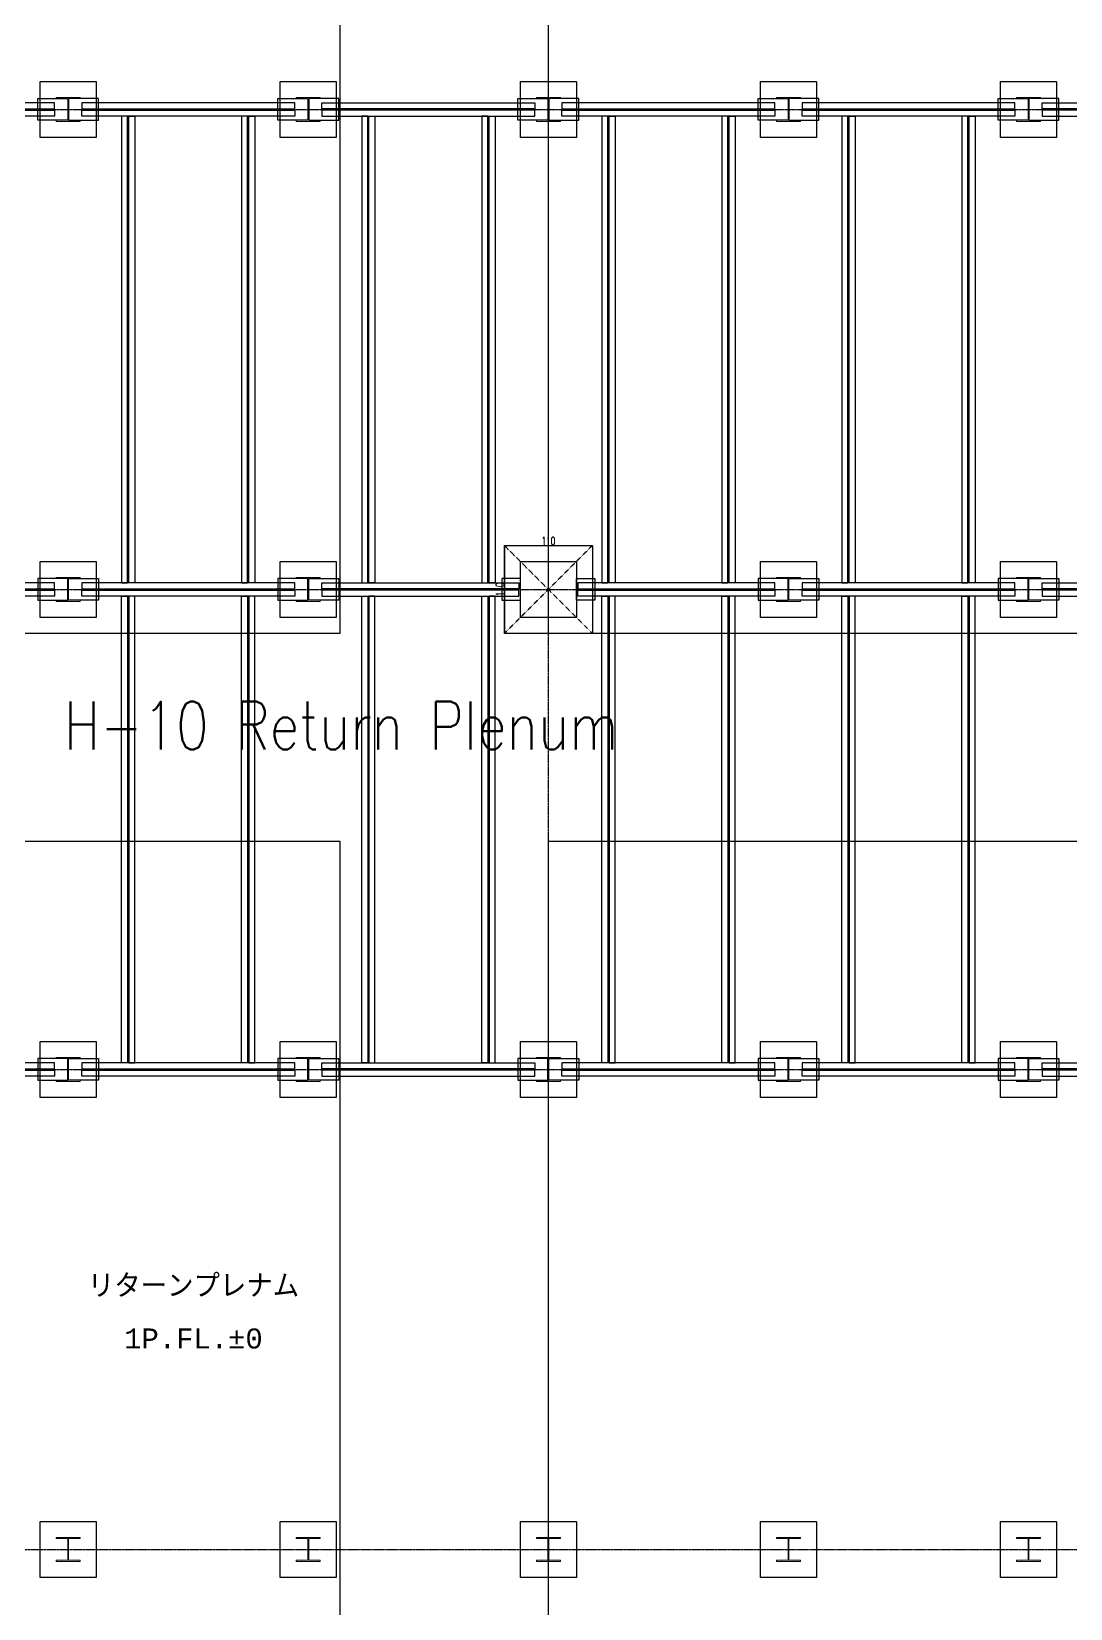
# Model space of a CAD drawing. Header units: millimetres. Extents: x -21841 to 195597, y -1659 to 112111.
# Drawn here: x 11114 to 12412, y 15676 to 17647 of the extents above; entities that cross this region are included whole.
import ezdxf
from ezdxf.enums import TextEntityAlignment as Align

# ---------------------------------------------------------------- set-up
doc = ezdxf.new("R2010")
doc.units = ezdxf.units.MM
doc.linetypes.add('X-N-FAB-L10$0$COL-CEN-LIN', pattern=[3.25, 2.5, -0.25, 0.25, -0.25])
doc.linetypes.add('X-N-FAB-L10$0$HIDDEN', pattern=[0.375, 0.25, -0.125])
for name, color, linetype in [('0-FMCS', 6, 'Continuous'), ('0-XREF', 7, 'Continuous'), ('X-N-FAB-L10$0$0-NC', 8, 'Continuous'), ('X-N-FAB-L10$0$0-ND', 8, 'Continuous'), ('X-N-FAB-L10$0$08', 8, 'Continuous'), ('X-N-FAB-L10$0$CCL', 8, 'X-N-FAB-L10$0$COL-CEN-LIN'), ('X-N-FAB-L10$0$COL', 8, 'Continuous'), ('X-N-FAB-L10$0$COL-S', 8, 'Continuous')]:
    doc.layers.add(name, color=color, linetype=linetype)
doc.layers.add('X-N-FAB-L10$0$ARC', color=8, linetype='Continuous', lineweight=0)
doc.layers.add('X-N-FAB-L10$0$STEEL1', color=8, linetype='Continuous', lineweight=0)
doc.styles.add('X-N-FAB-L10$0$ATS', font='monotxt.shx', dxfattribs={"bigfont": 'BIGFONT.shx'})
doc.styles.add('X-N-FAB-L10$0$CHINA', font='simplex.shx', dxfattribs={"width": 0.75, "bigfont": 'chineset.shx'})
doc.styles.add('X-N-FAB-L10$0$COL-NUM', font='romanc')
doc.styles.add('X-N-FAB-L10$0$DIM', font='simplex.shx', dxfattribs={"width": 0.67, "bigfont": 'chineset.shx'})
doc.dimstyles.new('X-N-FAB-L10$0$JJP_005_defpoint', dxfattribs={"dimtxt": 20, "dimasz": 0.5, "dimexe": 0.5, "dimexo": 0.5, "dimgap": 0.5, "dimtad": 1, "dimdsep": 46, "dimtxsty": 'X-N-FAB-L10$0$DIM', "dimblk": 'X-N-FAB-L10$0$_None', "dimcen": 10, "dimclrd": 256, "dimclre": 256, "dimclrt": 256, "dimadec": 0, "dimazin": 0, "dimtfac": 1, "dimtix": 1, "dimtmove": 2, "dimatfit": 3, "dimldrblk": 'X-N-FAB-L10$0$_None', "dimfxl": 0.5, "dimtolj": 1, "dimtzin": 0, "dimarcsym": 0})

# ---------------------------------------------------------------- blocks, each defined once
blk = doc.blocks.new('*D1273')
at = {"layer": 'DEFPOINTS', "lineweight": -2, "transparency": 16777216}
blk.add_line((11705, 17005), (11815, 17005), dxfattribs=at)
at = {"layer": 'DEFPOINTS', "color": 0, "transparency": 16777216}
for p in [(11705, 17005), (11815, 17005), (11815, 17005)]:
    blk.add_point(p, dxfattribs=at)
at = {"layer": 'DEFPOINTS', "transparency": 16777216, "insert": (11760, 17010.5), "char_height": 10, "attachment_point": 5, "style": 'X-N-FAB-L10$0$DIM'}
blk.add_mtext('\\A1;110', dxfattribs=at)
blk = doc.blocks.new('X-N-FAB-L10$0$_None')
blk = doc.blocks.new('*D1274')
at = {"layer": 'DEFPOINTS', "lineweight": -2, "transparency": 16777216}
blk.add_line((11705, 17005), (11705, 16895), dxfattribs=at)
at = {"layer": 'DEFPOINTS', "color": 0, "transparency": 16777216}
for p in [(11705, 17005), (11705, 16895), (11705, 16895)]:
    blk.add_point(p, dxfattribs=at)
at = {"layer": 'DEFPOINTS', "transparency": 16777216, "insert": (11699.5, 16950), "char_height": 10, "attachment_point": 5, "rotation": 90, "style": 'X-N-FAB-L10$0$DIM'}
blk.add_mtext('\\A1;110', dxfattribs=at)
blk = doc.blocks.new('X-N-FAB-L10')
at = {"layer": 'DEFPOINTS', "color": 8, "linetype": 'X-N-FAB-L10$0$HIDDEN', "ltscale": 0.1}
for p, q in [((11815, 17005), (11705, 16895)), ((11705, 17005), (11815, 16895)), ((11815, 17005), (11705, 16895)), ((11705, 17005), (11815, 16895))]:
    blk.add_line(p, q, dxfattribs=at)
at = {"layer": 'DEFPOINTS', "color": 8}
for q in [(11815, 17005), (11705, 16895)]:
    blk.add_line((11705, 17005), q, dxfattribs=at)
at = {"layer": 'X-N-FAB-L10$0$08', "color": 8}
for p, q in [((11500, 16895), (11500, 18192.5)), ((11760, 16895), (11760, 18115)), ((11500, 16895), (8770, 16895)), ((13857.5, 16895), (11760, 16895)), ((11500, 16635), (6360, 16635)), ((11500, 15303), (11500, 16635)), ((13760, 16635), (11760, 16635)), ((11760, 15303), (11760, 16635))]:
    blk.add_line(p, q, dxfattribs=at)
for points in [[(11159.5, 17536.5), (11122, 17536.5), (11122, 17563.5), (11159.5, 17563.5)], [(11160.5, 17536.5), (11198, 17536.5), (11198, 17563.5), (11160.5, 17563.5)], [(11459.5, 17536.5), (11422, 17536.5), (11422, 17563.5), (11459.5, 17563.5)], [(11460.5, 17536.5), (11498, 17536.5), (11498, 17563.5), (11460.5, 17563.5)], [(11759.5, 17536.5), (11722, 17536.5), (11722, 17563.5), (11759.5, 17563.5)], [(11760.5, 17536.5), (11798, 17536.5), (11798, 17563.5), (11760.5, 17563.5)], [(12059.5, 17536.5), (12022, 17536.5), (12022, 17563.5), (12059.5, 17563.5)], [(12060.5, 17536.5), (12098, 17536.5), (12098, 17563.5), (12060.5, 17563.5)], [(12359.5, 17536.5), (12322, 17536.5), (12322, 17563.5), (12359.5, 17563.5)], [(12360.5, 17536.5), (12398, 17536.5), (12398, 17563.5), (12360.5, 17563.5)], [(11143, 17558.3), (10877, 17558.3), (10877, 17550.8), (11143, 17550.8)], [(11143, 17541.7), (10877, 17541.7), (10877, 17549.2), (11143, 17549.2)], [(11443, 17558.3), (11177, 17558.3), (11177, 17550.8), (11443, 17550.8)], [(11443, 17541.7), (11177, 17541.7), (11177, 17549.2), (11443, 17549.2)], [(11477, 17558.3), (11743, 17558.3), (11743, 17550.8), (11477, 17550.8)], [(11477, 17541.7), (11743, 17541.7), (11743, 17549.2), (11477, 17549.2)], [(12043, 17558.3), (11777, 17558.3), (11777, 17550.8), (12043, 17550.8)], [(12043, 17541.7), (11777, 17541.7), (11777, 17549.2), (12043, 17549.2)], [(12343, 17558.3), (12077, 17558.3), (12077, 17550.8), (12343, 17550.8)], [(12343, 17541.7), (12077, 17541.7), (12077, 17549.2), (12343, 17549.2)], [(12377, 17558.3), (12643, 17558.3), (12643, 17550.8), (12377, 17550.8)], [(12377, 17541.7), (12643, 17541.7), (12643, 17549.2), (12377, 17549.2)], [(11226.7, 17541.7), (11226.7, 16958.3), (11234.2, 16958.3), (11234.2, 17541.7)], [(11243.3, 17541.7), (11243.3, 16958.3), (11235.8, 16958.3), (11235.8, 17541.7)], [(11376.7, 17541.7), (11376.7, 16958.3), (11384.2, 16958.3), (11384.2, 17541.7)], [(11393.3, 17541.7), (11393.3, 16958.3), (11385.8, 16958.3), (11385.8, 17541.7)], [(11526.7, 17541.7), (11526.7, 16958.3), (11534.2, 16958.3), (11534.2, 17541.7)], [(11543.3, 17541.7), (11543.3, 16958.3), (11535.8, 16958.3), (11535.8, 17541.7)], [(11676.7, 17541.7), (11676.7, 16958.3), (11684.2, 16958.3), (11684.2, 17541.7)], [(11693.3, 17541.7), (11693.3, 16958.3), (11685.8, 16958.3), (11685.8, 17541.7)], [(11826.7, 17541.7), (11826.7, 16958.3), (11834.2, 16958.3), (11834.2, 17541.7)], [(11843.3, 17541.7), (11843.3, 16958.3), (11835.8, 16958.3), (11835.8, 17541.7)], [(11976.7, 17541.7), (11976.7, 16958.3), (11984.2, 16958.3), (11984.2, 17541.7)], [(11993.3, 17541.7), (11993.3, 16958.3), (11985.8, 16958.3), (11985.8, 17541.7)], [(12126.7, 17541.7), (12126.7, 16958.3), (12134.2, 16958.3), (12134.2, 17541.7)], [(12143.3, 17541.7), (12143.3, 16958.3), (12135.8, 16958.3), (12135.8, 17541.7)], [(12276.7, 17541.7), (12276.7, 16958.3), (12284.2, 16958.3), (12284.2, 17541.7)], [(12293.3, 17541.7), (12293.3, 16958.3), (12285.8, 16958.3), (12285.8, 17541.7)], [(11143, 16958.3), (10897, 16958.3), (10897, 16950.8), (11143, 16950.8)], [(11159.5, 16963.5), (11122, 16963.5), (11122, 16936.5), (11159.5, 16936.5)], [(11160.5, 16963.5), (11198, 16963.5), (11198, 16936.5), (11160.5, 16936.5)], [(11443, 16958.3), (11177, 16958.3), (11177, 16950.8), (11443, 16950.8)], [(11459.5, 16963.5), (11422, 16963.5), (11422, 16936.5), (11459.5, 16936.5)], [(11460.5, 16963.5), (11498, 16963.5), (11498, 16936.5), (11460.5, 16936.5)], [(11477, 16958.3), (11723, 16958.3), (11723, 16950.8), (11477, 16950.8)], [(11725, 16963.5), (11702, 16963.5), (11702, 16936.5), (11725, 16936.5)], [(11795, 16963.5), (11818, 16963.5), (11818, 16936.5), (11795, 16936.5)], [(12043, 16958.3), (11797, 16958.3), (11797, 16950.8), (12043, 16950.8)], [(12059.5, 16963.5), (12022, 16963.5), (12022, 16936.5), (12059.5, 16936.5)], [(12060.5, 16963.5), (12098, 16963.5), (12098, 16936.5), (12060.5, 16936.5)], [(12343, 16958.3), (12077, 16958.3), (12077, 16950.8), (12343, 16950.8)], [(12359.5, 16963.5), (12322, 16963.5), (12322, 16936.5), (12359.5, 16936.5)], [(12360.5, 16963.5), (12398, 16963.5), (12398, 16936.5), (12360.5, 16936.5)], [(12377, 16958.3), (12623, 16958.3), (12623, 16950.8), (12377, 16950.8)], [(11143, 16941.7), (10897, 16941.7), (10897, 16949.2), (11143, 16949.2)], [(11443, 16941.7), (11177, 16941.7), (11177, 16949.2), (11443, 16949.2)], [(11226.7, 16358.3), (11226.7, 16941.7), (11234.2, 16941.7), (11234.2, 16358.3)], [(11243.3, 16358.3), (11243.3, 16941.7), (11235.8, 16941.7), (11235.8, 16358.3)], [(11376.7, 16358.3), (11376.7, 16941.7), (11384.2, 16941.7), (11384.2, 16358.3)], [(11393.3, 16358.3), (11393.3, 16941.7), (11385.8, 16941.7), (11385.8, 16358.3)], [(11477, 16941.7), (11723, 16941.7), (11723, 16949.2), (11477, 16949.2)], [(11526.7, 16358.3), (11526.7, 16941.7), (11534.2, 16941.7), (11534.2, 16358.3)], [(11543.3, 16358.3), (11543.3, 16941.7), (11535.8, 16941.7), (11535.8, 16358.3)], [(11676.7, 16358.3), (11676.7, 16941.7), (11684.2, 16941.7), (11684.2, 16358.3)], [(11693.3, 16358.3), (11693.3, 16941.7), (11685.8, 16941.7), (11685.8, 16358.3)], [(12043, 16941.7), (11797, 16941.7), (11797, 16949.2), (12043, 16949.2)], [(11826.7, 16358.3), (11826.7, 16941.7), (11834.2, 16941.7), (11834.2, 16358.3)], [(11843.3, 16358.3), (11843.3, 16941.7), (11835.8, 16941.7), (11835.8, 16358.3)], [(11976.7, 16358.3), (11976.7, 16941.7), (11984.2, 16941.7), (11984.2, 16358.3)], [(11993.3, 16358.3), (11993.3, 16941.7), (11985.8, 16941.7), (11985.8, 16358.3)], [(12343, 16941.7), (12077, 16941.7), (12077, 16949.2), (12343, 16949.2)], [(12126.7, 16358.3), (12126.7, 16941.7), (12134.2, 16941.7), (12134.2, 16358.3)], [(12143.3, 16358.3), (12143.3, 16941.7), (12135.8, 16941.7), (12135.8, 16358.3)], [(12276.7, 16358.3), (12276.7, 16941.7), (12284.2, 16941.7), (12284.2, 16358.3)], [(12293.3, 16358.3), (12293.3, 16941.7), (12285.8, 16941.7), (12285.8, 16358.3)], [(12377, 16941.7), (12623, 16941.7), (12623, 16949.2), (12377, 16949.2)], [(11159.5, 16363.5), (11122, 16363.5), (11122, 16336.5), (11159.5, 16336.5)], [(11160.5, 16363.5), (11198, 16363.5), (11198, 16336.5), (11160.5, 16336.5)], [(11459.5, 16363.5), (11422, 16363.5), (11422, 16336.5), (11459.5, 16336.5)], [(11460.5, 16363.5), (11498, 16363.5), (11498, 16336.5), (11460.5, 16336.5)], [(11759.5, 16363.5), (11722, 16363.5), (11722, 16336.5), (11759.5, 16336.5)], [(11760.5, 16363.5), (11798, 16363.5), (11798, 16336.5), (11760.5, 16336.5)], [(12059.5, 16363.5), (12022, 16363.5), (12022, 16336.5), (12059.5, 16336.5)], [(12060.5, 16363.5), (12098, 16363.5), (12098, 16336.5), (12060.5, 16336.5)], [(12359.5, 16363.5), (12322, 16363.5), (12322, 16336.5), (12359.5, 16336.5)], [(12360.5, 16363.5), (12398, 16363.5), (12398, 16336.5), (12360.5, 16336.5)], [(11143, 16358.3), (10877, 16358.3), (10877, 16350.8), (11143, 16350.8)], [(11143, 16341.7), (10877, 16341.7), (10877, 16349.2), (11143, 16349.2)], [(11443, 16358.3), (11177, 16358.3), (11177, 16350.8), (11443, 16350.8)], [(11443, 16341.7), (11177, 16341.7), (11177, 16349.2), (11443, 16349.2)], [(11477, 16358.3), (11743, 16358.3), (11743, 16350.8), (11477, 16350.8)], [(11477, 16341.7), (11743, 16341.7), (11743, 16349.2), (11477, 16349.2)], [(12043, 16358.3), (11777, 16358.3), (11777, 16350.8), (12043, 16350.8)], [(12043, 16341.7), (11777, 16341.7), (11777, 16349.2), (12043, 16349.2)], [(12343, 16358.3), (12077, 16358.3), (12077, 16350.8), (12343, 16350.8)], [(12343, 16341.7), (12077, 16341.7), (12077, 16349.2), (12343, 16349.2)], [(12377, 16358.3), (12643, 16358.3), (12643, 16350.8), (12377, 16350.8)], [(12377, 16341.7), (12643, 16341.7), (12643, 16349.2), (12377, 16349.2)]]:
    blk.add_lwpolyline(points, close=True, dxfattribs=at)
at = {"layer": 'X-N-FAB-L10$0$CCL', "color": 8}
for p, q in [((11760, 10600), (11760, 19760)), ((-720, 17550), (27370, 17550)), ((-720, 16950), (27370, 16950)), ((-720, 16350), (27370, 16350)), ((-720, 15750), (27370, 15750))]:
    blk.add_line(p, q, dxfattribs=at)
at = {"layer": 'X-N-FAB-L10$0$COL', "color": 8}
for p, q in [((11125, 17585), (11195, 17585)), ((11125, 17515), (11125, 17585)), ((11195, 17585), (11195, 17515)), ((11425, 17585), (11495, 17585)), ((11425, 17515), (11425, 17585)), ((11495, 17585), (11495, 17515)), ((11725, 17585), (11795, 17585)), ((11725, 17515), (11725, 17585)), ((11795, 17585), (11795, 17515)), ((12025, 17585), (12095, 17585)), ((12025, 17515), (12025, 17585)), ((12095, 17585), (12095, 17515)), ((12325, 17585), (12395, 17585)), ((12325, 17515), (12325, 17585)), ((12395, 17585), (12395, 17515)), ((11195, 17515), (11125, 17515)), ((11495, 17515), (11425, 17515)), ((11795, 17515), (11725, 17515)), ((12095, 17515), (12025, 17515)), ((12395, 17515), (12325, 17515)), ((11125, 16985), (11195, 16985)), ((11125, 16915), (11125, 16985)), ((11195, 16985), (11195, 16915)), ((11425, 16985), (11495, 16985)), ((11425, 16915), (11425, 16985)), ((11495, 16985), (11495, 16915)), ((12025, 16985), (12095, 16985)), ((12025, 16915), (12025, 16985)), ((12095, 16985), (12095, 16915)), ((12325, 16985), (12395, 16985)), ((12325, 16915), (12325, 16985)), ((12395, 16985), (12395, 16915)), ((11195, 16915), (11125, 16915)), ((11495, 16915), (11425, 16915)), ((12095, 16915), (12025, 16915)), ((12395, 16915), (12325, 16915)), ((11125, 16385), (11195, 16385)), ((11125, 16315), (11125, 16385)), ((11195, 16385), (11195, 16315)), ((11425, 16385), (11495, 16385)), ((11425, 16315), (11425, 16385)), ((11495, 16385), (11495, 16315)), ((11725, 16385), (11795, 16385)), ((11725, 16315), (11725, 16385)), ((11795, 16385), (11795, 16315)), ((12025, 16385), (12095, 16385)), ((12025, 16315), (12025, 16385)), ((12095, 16385), (12095, 16315)), ((12325, 16385), (12395, 16385)), ((12325, 16315), (12325, 16385)), ((12395, 16385), (12395, 16315)), ((11195, 16315), (11125, 16315)), ((11495, 16315), (11425, 16315)), ((11795, 16315), (11725, 16315)), ((12095, 16315), (12025, 16315)), ((12395, 16315), (12325, 16315)), ((11125, 15785), (11195, 15785)), ((11125, 15715), (11125, 15785)), ((11195, 15785), (11195, 15715)), ((11425, 15785), (11495, 15785)), ((11425, 15715), (11425, 15785)), ((11495, 15785), (11495, 15715)), ((11725, 15785), (11795, 15785)), ((11725, 15715), (11725, 15785)), ((11795, 15785), (11795, 15715)), ((12025, 15785), (12095, 15785)), ((12025, 15715), (12025, 15785)), ((12095, 15785), (12095, 15715)), ((12325, 15785), (12395, 15785)), ((12325, 15715), (12325, 15785)), ((12395, 15785), (12395, 15715)), ((11195, 15715), (11125, 15715)), ((11495, 15715), (11425, 15715)), ((11795, 15715), (11725, 15715)), ((12095, 15715), (12025, 15715)), ((12395, 15715), (12325, 15715))]:
    blk.add_line(p, q, dxfattribs=at)
at = {"layer": 'X-N-FAB-L10$0$COL', "color": 8, "ltscale": 0.1}
for p, q in [((11705, 17005), (11815, 17005)), ((11705, 16895), (11705, 17005)), ((11815, 17005), (11815, 16895)), ((11815, 16895), (11705, 16895))]:
    blk.add_line(p, q, dxfattribs=at)
at = {"layer": 'X-N-FAB-L10$0$COL', "color": 8}
for points in [[(11125, 17585), (11195, 17585), (11195, 17515), (11125, 17515)], [(11425, 17585), (11495, 17585), (11495, 17515), (11425, 17515)], [(11725, 17585), (11795, 17585), (11795, 17515), (11725, 17515)], [(12025, 17585), (12095, 17585), (12095, 17515), (12025, 17515)], [(12325, 17585), (12395, 17585), (12395, 17515), (12325, 17515)], [(11125, 16985), (11195, 16985), (11195, 16915), (11125, 16915)], [(11425, 16985), (11495, 16985), (11495, 16915), (11425, 16915)], [(12025, 16985), (12095, 16985), (12095, 16915), (12025, 16915)], [(12325, 16985), (12395, 16985), (12395, 16915), (12325, 16915)], [(11125, 16385), (11195, 16385), (11195, 16315), (11125, 16315)], [(11425, 16385), (11495, 16385), (11495, 16315), (11425, 16315)], [(11725, 16385), (11795, 16385), (11795, 16315), (11725, 16315)], [(12025, 16385), (12095, 16385), (12095, 16315), (12025, 16315)], [(12325, 16385), (12395, 16385), (12395, 16315), (12325, 16315)], [(11125, 15785), (11195, 15785), (11195, 15715), (11125, 15715)], [(11425, 15785), (11495, 15785), (11495, 15715), (11425, 15715)], [(11725, 15785), (11795, 15785), (11795, 15715), (11725, 15715)], [(12025, 15785), (12095, 15785), (12095, 15715), (12025, 15715)], [(12325, 15785), (12395, 15785), (12395, 15715), (12325, 15715)]]:
    blk.add_lwpolyline(points, close=True, dxfattribs=at)
at = {"layer": 'X-N-FAB-L10$0$COL', "color": 8, "ltscale": 0.1}
blk.add_lwpolyline([(11705, 17005), (11815, 17005), (11815, 16895), (11705, 16895)], close=True, dxfattribs=at)
at = {"layer": 'X-N-FAB-L10$0$COL-S', "color": 8}
for p, q in [((11725, 16985), (11795, 16985)), ((11725, 16915), (11725, 16985)), ((11725, 16985), (11795, 16985)), ((11725, 16915), (11725, 16985)), ((11795, 16985), (11795, 16915)), ((11795, 16985), (11795, 16915)), ((11795, 16915), (11725, 16915)), ((11795, 16915), (11725, 16915))]:
    blk.add_line(p, q, dxfattribs=at)
at = {"layer": 'X-N-FAB-L10$0$STEEL1', "color": 8}
for p, q in [((11145, 17565), (11175, 17565)), ((11145, 17563.5), (11145, 17565)), ((11159.5, 17563.5), (11145, 17563.5)), ((11159.5, 17536.5), (11159.5, 17563.5)), ((11175, 17563.5), (11160.5, 17563.5)), ((11160.5, 17563.5), (11160.5, 17536.5)), ((11175, 17565), (11175, 17563.5)), ((11445, 17565), (11475, 17565)), ((11445, 17563.5), (11445, 17565)), ((11459.5, 17563.5), (11445, 17563.5)), ((11459.5, 17536.5), (11459.5, 17563.5)), ((11475, 17563.5), (11460.5, 17563.5)), ((11460.5, 17563.5), (11460.5, 17536.5)), ((11475, 17565), (11475, 17563.5)), ((11745, 17565), (11775, 17565)), ((11745, 17563.5), (11745, 17565)), ((11759.5, 17563.5), (11745, 17563.5)), ((11759.5, 17536.5), (11759.5, 17563.5)), ((11775, 17563.5), (11760.5, 17563.5)), ((11760.5, 17563.5), (11760.5, 17536.5)), ((11775, 17565), (11775, 17563.5)), ((12045, 17565), (12075, 17565)), ((12045, 17563.5), (12045, 17565)), ((12059.5, 17563.5), (12045, 17563.5)), ((12059.5, 17536.5), (12059.5, 17563.5)), ((12075, 17563.5), (12060.5, 17563.5)), ((12060.5, 17563.5), (12060.5, 17536.5)), ((12075, 17565), (12075, 17563.5)), ((12345, 17565), (12375, 17565)), ((12345, 17563.5), (12345, 17565)), ((12359.5, 17563.5), (12345, 17563.5)), ((12359.5, 17536.5), (12359.5, 17563.5)), ((12375, 17563.5), (12360.5, 17563.5)), ((12360.5, 17563.5), (12360.5, 17536.5)), ((12375, 17565), (12375, 17563.5)), ((11145, 17535), (11145, 17536.5)), ((11145, 17536.5), (11159.5, 17536.5)), ((11175, 17535), (11145, 17535)), ((11160.5, 17536.5), (11175, 17536.5)), ((11175, 17536.5), (11175, 17535)), ((11445, 17535), (11445, 17536.5)), ((11445, 17536.5), (11459.5, 17536.5)), ((11475, 17535), (11445, 17535)), ((11460.5, 17536.5), (11475, 17536.5)), ((11475, 17536.5), (11475, 17535)), ((11745, 17535), (11745, 17536.5)), ((11745, 17536.5), (11759.5, 17536.5)), ((11775, 17535), (11745, 17535)), ((11760.5, 17536.5), (11775, 17536.5)), ((11775, 17536.5), (11775, 17535)), ((12045, 17535), (12045, 17536.5)), ((12045, 17536.5), (12059.5, 17536.5)), ((12075, 17535), (12045, 17535)), ((12060.5, 17536.5), (12075, 17536.5)), ((12075, 17536.5), (12075, 17535)), ((12345, 17535), (12345, 17536.5)), ((12345, 17536.5), (12359.5, 17536.5)), ((12375, 17535), (12345, 17535)), ((12360.5, 17536.5), (12375, 17536.5)), ((12375, 17536.5), (12375, 17535)), ((11145, 16965), (11175, 16965)), ((11145, 16963.5), (11145, 16965)), ((11159.5, 16963.5), (11145, 16963.5)), ((11159.5, 16936.5), (11159.5, 16963.5)), ((11175, 16963.5), (11160.5, 16963.5)), ((11160.5, 16963.5), (11160.5, 16936.5)), ((11175, 16965), (11175, 16963.5)), ((11445, 16965), (11475, 16965)), ((11445, 16963.5), (11445, 16965)), ((11459.5, 16963.5), (11445, 16963.5)), ((11459.5, 16936.5), (11459.5, 16963.5)), ((11475, 16963.5), (11460.5, 16963.5)), ((11460.5, 16963.5), (11460.5, 16936.5)), ((11475, 16965), (11475, 16963.5)), ((12045, 16965), (12075, 16965)), ((12045, 16963.5), (12045, 16965)), ((12059.5, 16963.5), (12045, 16963.5)), ((12059.5, 16936.5), (12059.5, 16963.5)), ((12075, 16963.5), (12060.5, 16963.5)), ((12060.5, 16963.5), (12060.5, 16936.5)), ((12075, 16965), (12075, 16963.5)), ((12345, 16965), (12375, 16965)), ((12345, 16963.5), (12345, 16965)), ((12359.5, 16963.5), (12345, 16963.5)), ((12359.5, 16936.5), (12359.5, 16963.5)), ((12375, 16963.5), (12360.5, 16963.5)), ((12360.5, 16963.5), (12360.5, 16936.5)), ((12375, 16965), (12375, 16963.5)), ((11145, 16935), (11145, 16936.5)), ((11145, 16936.5), (11159.5, 16936.5)), ((11175, 16935), (11145, 16935)), ((11160.5, 16936.5), (11175, 16936.5)), ((11175, 16936.5), (11175, 16935)), ((11445, 16935), (11445, 16936.5)), ((11445, 16936.5), (11459.5, 16936.5)), ((11475, 16935), (11445, 16935)), ((11460.5, 16936.5), (11475, 16936.5)), ((11475, 16936.5), (11475, 16935)), ((12045, 16935), (12045, 16936.5)), ((12045, 16936.5), (12059.5, 16936.5)), ((12075, 16935), (12045, 16935)), ((12060.5, 16936.5), (12075, 16936.5)), ((12075, 16936.5), (12075, 16935)), ((12345, 16935), (12345, 16936.5)), ((12345, 16936.5), (12359.5, 16936.5)), ((12375, 16935), (12345, 16935)), ((12360.5, 16936.5), (12375, 16936.5)), ((12375, 16936.5), (12375, 16935)), ((11145, 16365), (11175, 16365)), ((11145, 16363.5), (11145, 16365)), ((11159.5, 16363.5), (11145, 16363.5)), ((11159.5, 16336.5), (11159.5, 16363.5)), ((11175, 16363.5), (11160.5, 16363.5)), ((11160.5, 16363.5), (11160.5, 16336.5)), ((11175, 16365), (11175, 16363.5)), ((11445, 16365), (11475, 16365)), ((11445, 16363.5), (11445, 16365)), ((11459.5, 16363.5), (11445, 16363.5)), ((11459.5, 16336.5), (11459.5, 16363.5)), ((11475, 16363.5), (11460.5, 16363.5)), ((11460.5, 16363.5), (11460.5, 16336.5)), ((11475, 16365), (11475, 16363.5)), ((11745, 16365), (11775, 16365)), ((11745, 16363.5), (11745, 16365)), ((11759.5, 16363.5), (11745, 16363.5)), ((11759.5, 16336.5), (11759.5, 16363.5)), ((11775, 16363.5), (11760.5, 16363.5)), ((11760.5, 16363.5), (11760.5, 16336.5)), ((11775, 16365), (11775, 16363.5)), ((12045, 16365), (12075, 16365)), ((12045, 16363.5), (12045, 16365)), ((12059.5, 16363.5), (12045, 16363.5)), ((12059.5, 16336.5), (12059.5, 16363.5)), ((12075, 16363.5), (12060.5, 16363.5)), ((12060.5, 16363.5), (12060.5, 16336.5)), ((12075, 16365), (12075, 16363.5)), ((12345, 16365), (12375, 16365)), ((12345, 16363.5), (12345, 16365)), ((12359.5, 16363.5), (12345, 16363.5)), ((12359.5, 16336.5), (12359.5, 16363.5)), ((12375, 16363.5), (12360.5, 16363.5)), ((12360.5, 16363.5), (12360.5, 16336.5)), ((12375, 16365), (12375, 16363.5)), ((11145, 16335), (11145, 16336.5)), ((11145, 16336.5), (11159.5, 16336.5)), ((11175, 16335), (11145, 16335)), ((11160.5, 16336.5), (11175, 16336.5)), ((11175, 16336.5), (11175, 16335)), ((11445, 16335), (11445, 16336.5)), ((11445, 16336.5), (11459.5, 16336.5)), ((11475, 16335), (11445, 16335)), ((11460.5, 16336.5), (11475, 16336.5)), ((11475, 16336.5), (11475, 16335)), ((11745, 16335), (11745, 16336.5)), ((11745, 16336.5), (11759.5, 16336.5)), ((11775, 16335), (11745, 16335)), ((11760.5, 16336.5), (11775, 16336.5)), ((11775, 16336.5), (11775, 16335)), ((12045, 16335), (12045, 16336.5)), ((12045, 16336.5), (12059.5, 16336.5)), ((12075, 16335), (12045, 16335)), ((12060.5, 16336.5), (12075, 16336.5)), ((12075, 16336.5), (12075, 16335)), ((12345, 16335), (12345, 16336.5)), ((12345, 16336.5), (12359.5, 16336.5)), ((12375, 16335), (12345, 16335)), ((12360.5, 16336.5), (12375, 16336.5)), ((12375, 16336.5), (12375, 16335)), ((11145, 15765), (11175, 15765)), ((11145, 15763.5), (11145, 15765)), ((11159.5, 15763.5), (11145, 15763.5)), ((11159.5, 15736.5), (11159.5, 15763.5)), ((11175, 15763.5), (11160.5, 15763.5)), ((11160.5, 15763.5), (11160.5, 15736.5)), ((11175, 15765), (11175, 15763.5)), ((11445, 15765), (11475, 15765)), ((11445, 15763.5), (11445, 15765)), ((11459.5, 15763.5), (11445, 15763.5)), ((11459.5, 15736.5), (11459.5, 15763.5)), ((11475, 15763.5), (11460.5, 15763.5)), ((11460.5, 15763.5), (11460.5, 15736.5)), ((11475, 15765), (11475, 15763.5)), ((11745, 15765), (11775, 15765)), ((11745, 15763.5), (11745, 15765)), ((11759.5, 15763.5), (11745, 15763.5)), ((11759.5, 15736.5), (11759.5, 15763.5)), ((11775, 15763.5), (11760.5, 15763.5)), ((11760.5, 15763.5), (11760.5, 15736.5)), ((11775, 15765), (11775, 15763.5)), ((12045, 15765), (12075, 15765)), ((12045, 15763.5), (12045, 15765)), ((12059.5, 15763.5), (12045, 15763.5)), ((12059.5, 15736.5), (12059.5, 15763.5)), ((12075, 15763.5), (12060.5, 15763.5)), ((12060.5, 15763.5), (12060.5, 15736.5)), ((12075, 15765), (12075, 15763.5)), ((12345, 15765), (12375, 15765)), ((12345, 15763.5), (12345, 15765)), ((12359.5, 15763.5), (12345, 15763.5)), ((12359.5, 15736.5), (12359.5, 15763.5)), ((12375, 15763.5), (12360.5, 15763.5)), ((12360.5, 15763.5), (12360.5, 15736.5)), ((12375, 15765), (12375, 15763.5)), ((11145, 15735), (11145, 15736.5)), ((11145, 15736.5), (11159.5, 15736.5)), ((11175, 15735), (11145, 15735)), ((11160.5, 15736.5), (11175, 15736.5)), ((11175, 15736.5), (11175, 15735)), ((11445, 15735), (11445, 15736.5)), ((11445, 15736.5), (11459.5, 15736.5)), ((11475, 15735), (11445, 15735)), ((11460.5, 15736.5), (11475, 15736.5)), ((11475, 15736.5), (11475, 15735)), ((11745, 15735), (11745, 15736.5)), ((11745, 15736.5), (11759.5, 15736.5)), ((11775, 15735), (11745, 15735)), ((11760.5, 15736.5), (11775, 15736.5)), ((11775, 15736.5), (11775, 15735)), ((12045, 15735), (12045, 15736.5)), ((12045, 15736.5), (12059.5, 15736.5)), ((12075, 15735), (12045, 15735)), ((12060.5, 15736.5), (12075, 15736.5)), ((12075, 15736.5), (12075, 15735)), ((12345, 15735), (12345, 15736.5)), ((12345, 15736.5), (12359.5, 15736.5)), ((12375, 15735), (12345, 15735)), ((12360.5, 15736.5), (12375, 15736.5)), ((12375, 15736.5), (12375, 15735))]:
    blk.add_line(p, q, dxfattribs=at)
for points in [[(11145, 17565), (11175, 17565), (11175, 17563.5), (11160.5, 17563.5), (11160.5, 17536.5), (11175, 17536.5), (11175, 17535), (11145, 17535), (11145, 17536.5), (11159.5, 17536.5), (11159.5, 17563.5), (11145, 17563.5)], [(11445, 17565), (11475, 17565), (11475, 17563.5), (11460.5, 17563.5), (11460.5, 17536.5), (11475, 17536.5), (11475, 17535), (11445, 17535), (11445, 17536.5), (11459.5, 17536.5), (11459.5, 17563.5), (11445, 17563.5)], [(11745, 17565), (11775, 17565), (11775, 17563.5), (11760.5, 17563.5), (11760.5, 17536.5), (11775, 17536.5), (11775, 17535), (11745, 17535), (11745, 17536.5), (11759.5, 17536.5), (11759.5, 17563.5), (11745, 17563.5)], [(12045, 17565), (12075, 17565), (12075, 17563.5), (12060.5, 17563.5), (12060.5, 17536.5), (12075, 17536.5), (12075, 17535), (12045, 17535), (12045, 17536.5), (12059.5, 17536.5), (12059.5, 17563.5), (12045, 17563.5)], [(12345, 17565), (12375, 17565), (12375, 17563.5), (12360.5, 17563.5), (12360.5, 17536.5), (12375, 17536.5), (12375, 17535), (12345, 17535), (12345, 17536.5), (12359.5, 17536.5), (12359.5, 17563.5), (12345, 17563.5)], [(11145, 16965), (11175, 16965), (11175, 16963.5), (11160.5, 16963.5), (11160.5, 16936.5), (11175, 16936.5), (11175, 16935), (11145, 16935), (11145, 16936.5), (11159.5, 16936.5), (11159.5, 16963.5), (11145, 16963.5)], [(11445, 16965), (11475, 16965), (11475, 16963.5), (11460.5, 16963.5), (11460.5, 16936.5), (11475, 16936.5), (11475, 16935), (11445, 16935), (11445, 16936.5), (11459.5, 16936.5), (11459.5, 16963.5), (11445, 16963.5)], [(12045, 16965), (12075, 16965), (12075, 16963.5), (12060.5, 16963.5), (12060.5, 16936.5), (12075, 16936.5), (12075, 16935), (12045, 16935), (12045, 16936.5), (12059.5, 16936.5), (12059.5, 16963.5), (12045, 16963.5)], [(12345, 16965), (12375, 16965), (12375, 16963.5), (12360.5, 16963.5), (12360.5, 16936.5), (12375, 16936.5), (12375, 16935), (12345, 16935), (12345, 16936.5), (12359.5, 16936.5), (12359.5, 16963.5), (12345, 16963.5)], [(11145, 16365), (11175, 16365), (11175, 16363.5), (11160.5, 16363.5), (11160.5, 16336.5), (11175, 16336.5), (11175, 16335), (11145, 16335), (11145, 16336.5), (11159.5, 16336.5), (11159.5, 16363.5), (11145, 16363.5)], [(11445, 16365), (11475, 16365), (11475, 16363.5), (11460.5, 16363.5), (11460.5, 16336.5), (11475, 16336.5), (11475, 16335), (11445, 16335), (11445, 16336.5), (11459.5, 16336.5), (11459.5, 16363.5), (11445, 16363.5)], [(11745, 16365), (11775, 16365), (11775, 16363.5), (11760.5, 16363.5), (11760.5, 16336.5), (11775, 16336.5), (11775, 16335), (11745, 16335), (11745, 16336.5), (11759.5, 16336.5), (11759.5, 16363.5), (11745, 16363.5)], [(12045, 16365), (12075, 16365), (12075, 16363.5), (12060.5, 16363.5), (12060.5, 16336.5), (12075, 16336.5), (12075, 16335), (12045, 16335), (12045, 16336.5), (12059.5, 16336.5), (12059.5, 16363.5), (12045, 16363.5)], [(12345, 16365), (12375, 16365), (12375, 16363.5), (12360.5, 16363.5), (12360.5, 16336.5), (12375, 16336.5), (12375, 16335), (12345, 16335), (12345, 16336.5), (12359.5, 16336.5), (12359.5, 16363.5), (12345, 16363.5)], [(11145, 15765), (11175, 15765), (11175, 15763.5), (11160.5, 15763.5), (11160.5, 15736.5), (11175, 15736.5), (11175, 15735), (11145, 15735), (11145, 15736.5), (11159.5, 15736.5), (11159.5, 15763.5), (11145, 15763.5)], [(11445, 15765), (11475, 15765), (11475, 15763.5), (11460.5, 15763.5), (11460.5, 15736.5), (11475, 15736.5), (11475, 15735), (11445, 15735), (11445, 15736.5), (11459.5, 15736.5), (11459.5, 15763.5), (11445, 15763.5)], [(11745, 15765), (11775, 15765), (11775, 15763.5), (11760.5, 15763.5), (11760.5, 15736.5), (11775, 15736.5), (11775, 15735), (11745, 15735), (11745, 15736.5), (11759.5, 15736.5), (11759.5, 15763.5), (11745, 15763.5)], [(12045, 15765), (12075, 15765), (12075, 15763.5), (12060.5, 15763.5), (12060.5, 15736.5), (12075, 15736.5), (12075, 15735), (12045, 15735), (12045, 15736.5), (12059.5, 15736.5), (12059.5, 15763.5), (12045, 15763.5)], [(12345, 15765), (12375, 15765), (12375, 15763.5), (12360.5, 15763.5), (12360.5, 15736.5), (12375, 15736.5), (12375, 15735), (12345, 15735), (12345, 15736.5), (12359.5, 15736.5), (12359.5, 15763.5), (12345, 15763.5)]]:
    blk.add_lwpolyline(points, close=True, dxfattribs=at)
at = {"layer": 'DEFPOINTS', "color": 8, "insert": (11760, 17010.5), "char_height": 10, "attachment_point": 5, "style": 'X-N-FAB-L10$0$DIM'}
blk.add_mtext('\\A1;110', dxfattribs=at)
at = {"layer": 'DEFPOINTS', "color": 8, "insert": (11699.5, 16950), "char_height": 10, "attachment_point": 5, "rotation": 90, "style": 'X-N-FAB-L10$0$DIM'}
blk.add_mtext('\\A1;110', dxfattribs=at)
at = {"layer": 'X-N-FAB-L10$0$0-NC', "color": 8, "style": 'X-N-FAB-L10$0$COL-NUM'}
for p in [(1860, 19880), (2760, 19880), (3660, 19880), (4560, 19880), (5460, 19880), (6360, 19880), (7260, 19880), (8160, 19880), (9060, 19880), (9960, 19880), (10860, 19880), (11760, 19880), (12660, 19880), (13560, 19880), (14460, 19880), (15360, 19880), (16260, 19880), (17160, 19880), (18060, 19880), (18960, 19880), (19860, 19880), (20760, 19880), (21660, 19880), (22560, 19880), (-840, 13950), (-840, 13350), (-840, 12750), (-840, 12150), (-840, 11550), (-840, 10750)]:
    blk.add_attdef('GRID-Y', text='', height=120, dxfattribs=at).set_placement(p, align=Align.MIDDLE_CENTER)
at = {"layer": 'X-N-FAB-L10$0$0-ND', "color": 8, "style": 'X-N-FAB-L10$0$CHINA'}
blk.add_attdef('NO', text='', height=33.333, dxfattribs=at).set_placement((23327.5, 11380), align=Align.MIDDLE)
at = {"layer": 'X-N-FAB-L10$0$08', "color": 8, "style": 'X-N-FAB-L10$0$CHINA', "width": 0.8}
blk.add_text('H-10 Return Plenum', height=60, dxfattribs=at).set_placement((11501.2, 16779.764), align=Align.MIDDLE_CENTER)
at = {"layer": 'X-N-FAB-L10$0$08', "color": 8, "style": 'X-N-FAB-L10$0$ATS'}
blk.add_text('リターンプレナム', height=30, dxfattribs=at).set_placement((11316.507, 16079.438), align=Align.MIDDLE_CENTER)
at = {"layer": 'X-N-FAB-L10$0$ARC', "color": 8, "style": 'X-N-FAB-L10$0$ATS'}
blk.add_text('1P.FL.±0', height=25, dxfattribs=at).set_placement((11316.507, 16013.695), align=Align.MIDDLE_CENTER)
at = {"layer": 'DEFPOINTS', "color": 8}
dim = blk.add_linear_dim(base=(11815, 17005), p1=(11705, 17005), p2=(11815, 17005), dimstyle='X-N-FAB-L10$0$JJP_005_defpoint', override={"dimtxt": 10}, dxfattribs=at)
dim.commit()
dim.dimension.update_dxf_attribs({"geometry": '*D1273', "text_midpoint": (11760, 17010.5)})
dim = blk.add_linear_dim(base=(11705, 16895), p1=(11705, 17005), p2=(11705, 16895), angle=90, dimstyle='X-N-FAB-L10$0$JJP_005_defpoint', override={"dimtxt": 10}, dxfattribs=at)
dim.commit()
dim.dimension.update_dxf_attribs({"geometry": '*D1274', "text_midpoint": (11699.5, 16950)})

msp = doc.modelspace()

# ---------------------------------------------------------------- block references
at = {"layer": '0-FMCS', "color": 5}
msp.add_blockref('X-N-FAB-L10', (0, 0), dxfattribs=at)
at = {"layer": '0-XREF'}
msp.add_blockref('X-N-FAB-L10', (0, 0), dxfattribs=at)

doc.saveas('drawing.dxf')
